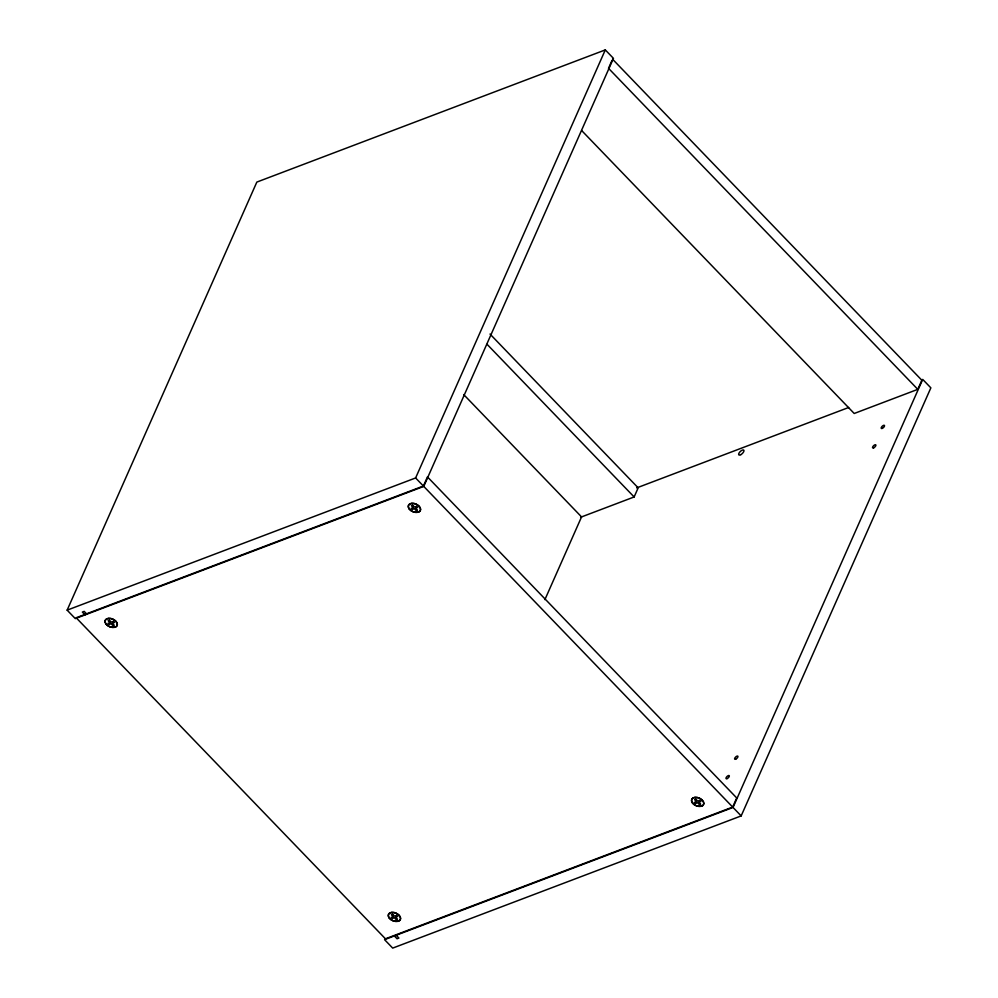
<?xml version="1.0" encoding="UTF-8"?>
<svg xmlns="http://www.w3.org/2000/svg" width="998" height="998" viewBox="0 0 998 998"><rect width="100%" height="100%" fill="white"/><g stroke="black" fill="none" stroke-linecap="round" stroke-linejoin="round"><path stroke-width="1.5" d="M67.14 610.152L256.835 182.085L605.299 49.9L613.446 58.346L423.751 486.413L75.287 618.598L67.14 610.152L415.617 477.955L605.299 49.9M611.986 60.491L608.518 68.313L917.798 389.357L921.84 380.238L612.56 59.194M544.908 599.623L581.447 517.139M580.661 517.251L634.129 496.967L638.171 487.847L490.018 334.056M732.682 807.083L736.724 797.963L427.456 476.907L423.414 486.026L76.16 617.762L385.44 938.806L732.682 807.083L415.617 477.955M733.031 807.457L922.713 379.402L930.86 387.848L741.165 815.915L392.701 948.1L384.554 939.654L733.031 807.457L741.165 815.915M636.687 487.91L848.662 407.496M917.798 389.357L854.213 413.484L581.709 130.601M487.061 344.298L634.129 496.967M463.683 394.559L581.56 516.914M86.901 614.194L84.181 611.375L82.347 612.073L85.067 614.893M396.181 935.251L398.888 938.058L397.054 938.756L394.347 935.937M109.356 620.157L108.133 620.619L110.042 622.59L107.896 623.413L108.982 624.536L111.127 623.725L113.036 625.696L114.259 625.235L112.35 623.263L114.496 622.453L113.41 621.317L111.265 622.128L109.356 620.157M412.586 505.125L411.363 505.587L413.272 507.57L411.126 508.381L412.211 509.504L414.357 508.693L416.253 510.677L417.488 510.203L415.58 508.231L417.725 507.421L416.64 506.285L414.494 507.096L412.586 505.125M392.588 914.168L391.366 914.642L393.274 916.613L391.129 917.424L392.214 918.559L394.36 917.736L396.256 919.719L397.491 919.258L395.582 917.274L397.728 916.463L396.643 915.328L394.497 916.152L392.588 914.168M695.818 799.136L694.596 799.61L696.492 801.581L694.346 802.392L695.444 803.527L697.59 802.716L699.486 804.687L700.708 804.226L698.812 802.242L700.958 801.431L699.872 800.309L697.727 801.12L695.818 799.136M418.174 512.248L413.634 511.999A6.475 4.104 23.9 0 1 408.743 504.863A6.475 4.104 23.9 0 1 418.15 505.375L419.285 506.448A6.475 4.104 23.9 0 1 418.174 512.248M114.945 627.268L110.404 627.018A6.475 4.104 23.9 0 1 105.514 619.883A6.475 4.104 23.9 0 1 114.932 620.407L116.067 621.48A6.475 4.104 23.9 0 1 114.945 627.268M701.407 806.259L696.866 806.01A6.475 4.104 23.9 0 1 691.976 798.874A6.475 4.104 23.9 0 1 701.382 799.398L702.517 800.471A6.475 4.104 23.9 0 1 701.407 806.259M398.177 921.291L393.636 921.042A6.475 4.104 23.9 0 1 388.746 913.906A6.475 4.104 23.9 0 1 398.152 914.418L399.3 915.503A6.475 4.104 23.9 0 1 398.177 921.291M740.89 454.626A3.443 1.435 -43.9 0 0 743.797 450.148A3.443 1.435 -43.9 0 0 739.219 452.793A3.443 1.435 -43.9 0 0 740.89 454.626M735.726 759.141A2.158 0.898 -43.9 0 0 737.921 756.322A2.158 0.898 -43.9 0 0 735.177 757.544A2.158 0.898 -43.9 0 0 735.726 759.141M727.105 778.602A2.158 0.898 -43.9 0 0 729.301 775.783A2.158 0.898 -43.9 0 0 726.556 777.005A2.158 0.898 -43.9 0 0 727.105 778.602M882.307 428.367A2.158 0.898 -43.9 0 0 884.502 425.547A2.158 0.898 -43.9 0 0 881.758 426.77A2.158 0.898 -43.9 0 0 882.307 428.367M873.687 447.828A2.158 0.898 -43.9 0 0 875.87 445.008A2.158 0.898 -43.9 0 0 873.125 446.231A2.158 0.898 -43.9 0 0 873.687 447.828M692.462 802.978A6.487 4.117 23.9 0 0 703.128 805.249A6.487 4.117 23.9 0 0 697.365 797.514A6.487 4.117 23.9 0 0 692.462 802.978M389.232 918.01A6.487 4.117 23.9 0 0 399.899 920.281A6.487 4.117 23.9 0 0 394.148 912.546A6.487 4.117 23.9 0 0 389.232 918.01M409.23 508.968A6.487 4.117 23.9 0 0 419.896 511.238A6.487 4.117 23.9 0 0 414.133 503.491A6.487 4.117 23.9 0 0 409.23 508.968M106 624A6.487 4.117 23.9 0 0 116.666 626.27A6.487 4.117 23.9 0 0 110.915 618.523A6.487 4.117 23.9 0 0 106 624"/></g></svg>
